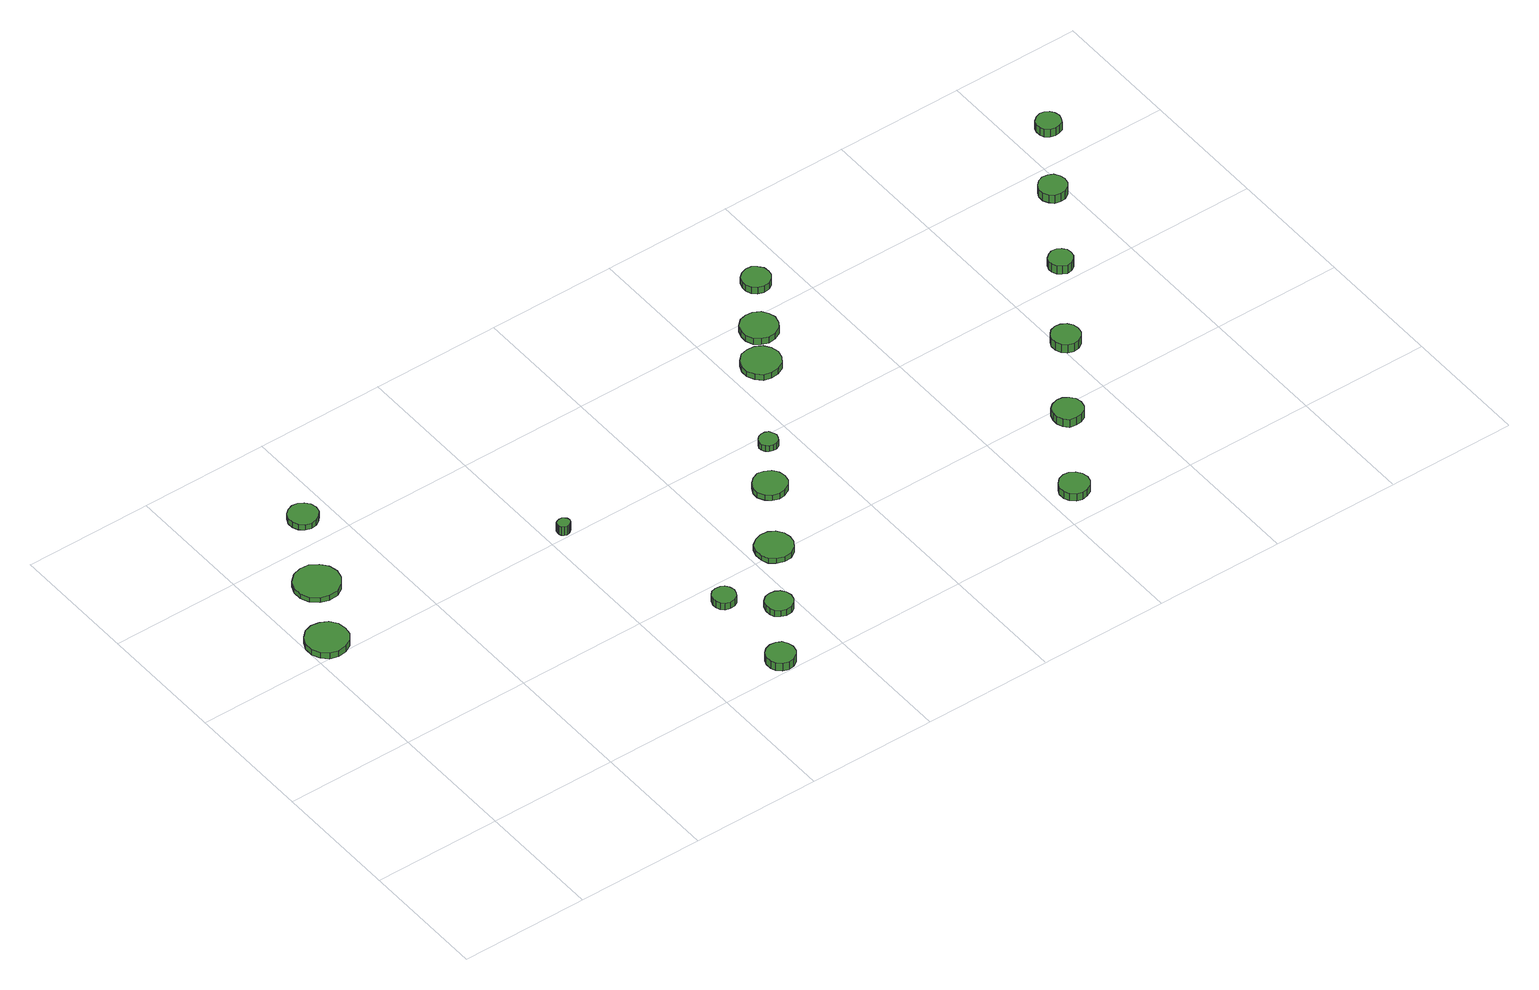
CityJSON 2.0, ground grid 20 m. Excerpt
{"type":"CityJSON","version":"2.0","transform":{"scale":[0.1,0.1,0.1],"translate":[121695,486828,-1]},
"CityObjects":{
"tree1":{"type":"SolitaryVegetationObject","attributes":{"function":"something"},"geometry":[{"type":"MultiSurface","lod":"1","boundaries":[[[0,1,2,3,4,5,6,7,8,9,10,11,12,13,14]],[[15,16,17,18,19,20,21,22,23,24,25,26,27,28,29]],[[0,29,28,1]],[[1,28,27,2]],[[2,27,26,3]],[[3,26,25,4]],[[4,25,24,5]],[[5,24,23,6]],[[6,23,22,7]],[[7,22,21,8]],[[8,21,20,9]],[[9,20,19,10]],[[10,19,18,11]],[[11,18,17,12]],[[12,17,16,13]],[[13,16,15,14]],[[14,15,29,0]]]}]},
"tree2":{"type":"SolitaryVegetationObject","attributes":{"function":"something"},"geometry":[{"type":"MultiSurface","lod":"1","boundaries":[[[30,31,32,33,34,35,36,37,38,39,40,41,42,43,44]],[[45,46,47,48,49,50,51,52,53,54,55,56,57,58,59]],[[30,59,58,31]],[[31,58,57,32]],[[32,57,56,33]],[[33,56,55,34]],[[34,55,54,35]],[[35,54,53,36]],[[36,53,52,37]],[[37,52,51,38]],[[38,51,50,39]],[[39,50,49,40]],[[40,49,48,41]],[[41,48,47,42]],[[42,47,46,43]],[[43,46,45,44]],[[44,45,59,30]]]}]},
"tree3":{"type":"SolitaryVegetationObject","attributes":{"function":"something"},"geometry":[{"type":"MultiSurface","lod":"1","boundaries":[[[60,61,62,63,64,65,66,67,68,69,70,71,72,73,74]],[[75,76,77,78,79,80,81,82,83,84,85,86,87,88,89]],[[60,89,88,61]],[[61,88,87,62]],[[62,87,86,63]],[[63,86,85,64]],[[64,85,84,65]],[[65,84,83,66]],[[66,83,82,67]],[[67,82,81,68]],[[68,81,80,69]],[[69,80,79,70]],[[70,79,78,71]],[[71,78,77,72]],[[72,77,76,73]],[[73,76,75,74]],[[74,75,89,60]]]}]},
"tree4":{"type":"SolitaryVegetationObject","attributes":{"function":"something"},"geometry":[{"type":"MultiSurface","lod":"1","boundaries":[[[90,91,92,93,94,95,96,97,98,99,100,101,102,103,104]],[[105,106,107,108,109,110,111,112,113,114,115,116,117,118,119]],[[90,119,118,91]],[[91,118,117,92]],[[92,117,116,93]],[[93,116,115,94]],[[94,115,114,95]],[[95,114,113,96]],[[96,113,112,97]],[[97,112,111,98]],[[98,111,110,99]],[[99,110,109,100]],[[100,109,108,101]],[[101,108,107,102]],[[102,107,106,103]],[[103,106,105,104]],[[104,105,119,90]]]}]},
"tree5":{"type":"SolitaryVegetationObject","attributes":{"function":"something"},"geometry":[{"type":"MultiSurface","lod":"1","boundaries":[[[120,121,122,123,124,125,126,127,128,129,130,131,132,133,134]],[[135,136,137,138,139,140,141,142,143,144,145,146,147,148,149]],[[120,149,148,121]],[[121,148,147,122]],[[122,147,146,123]],[[123,146,145,124]],[[124,145,144,125]],[[125,144,143,126]],[[126,143,142,127]],[[127,142,141,128]],[[128,141,140,129]],[[129,140,139,130]],[[130,139,138,131]],[[131,138,137,132]],[[132,137,136,133]],[[133,136,135,134]],[[134,135,149,120]]]}]},
"tree6":{"type":"SolitaryVegetationObject","attributes":{"function":"something"},"geometry":[{"type":"MultiSurface","lod":"1","boundaries":[[[150,151,152,153,154,155,156,157,158,159,160,161,162,163,164]],[[165,166,167,168,169,170,171,172,173,174,175,176,177,178,179]],[[150,179,178,151]],[[151,178,177,152]],[[152,177,176,153]],[[153,176,175,154]],[[154,175,174,155]],[[155,174,173,156]],[[156,173,172,157]],[[157,172,171,158]],[[158,171,170,159]],[[159,170,169,160]],[[160,169,168,161]],[[161,168,167,162]],[[162,167,166,163]],[[163,166,165,164]],[[164,165,179,150]]]}]},
"tree7":{"type":"SolitaryVegetationObject","attributes":{"function":"something"},"geometry":[{"type":"MultiSurface","lod":"1","boundaries":[[[180,181,182,183,184,185,186,187,188,189,190,191,192,193,194]],[[195,196,197,198,199,200,201,202,203,204,205,206,207,208,209]],[[180,209,208,181]],[[181,208,207,182]],[[182,207,206,183]],[[183,206,205,184]],[[184,205,204,185]],[[185,204,203,186]],[[186,203,202,187]],[[187,202,201,188]],[[188,201,200,189]],[[189,200,199,190]],[[190,199,198,191]],[[191,198,197,192]],[[192,197,196,193]],[[193,196,195,194]],[[194,195,209,180]]]}]},
"tree8":{"type":"SolitaryVegetationObject","attributes":{"function":"something"},"geometry":[{"type":"MultiSurface","lod":"1","boundaries":[[[210,211,212,213,214,215,216,217,218,219,220,221,222,223,224]],[[225,226,227,228,229,230,231,232,233,234,235,236,237,238,239]],[[210,239,238,211]],[[211,238,237,212]],[[212,237,236,213]],[[213,236,235,214]],[[214,235,234,215]],[[215,234,233,216]],[[216,233,232,217]],[[217,232,231,218]],[[218,231,230,219]],[[219,230,229,220]],[[220,229,228,221]],[[221,228,227,222]],[[222,227,226,223]],[[223,226,225,224]],[[224,225,239,210]]]}]},
"tree9":{"type":"SolitaryVegetationObject","attributes":{"function":"something"},"geometry":[{"type":"MultiSurface","lod":"1","boundaries":[[[240,241,242,243,244,245,246,247,248,249,250,251,252,253,254]],[[255,256,257,258,259,260,261,262,263,264,265,266,267,268,269]],[[240,269,268,241]],[[241,268,267,242]],[[242,267,266,243]],[[243,266,265,244]],[[244,265,264,245]],[[245,264,263,246]],[[246,263,262,247]],[[247,262,261,248]],[[248,261,260,249]],[[249,260,259,250]],[[250,259,258,251]],[[251,258,257,252]],[[252,257,256,253]],[[253,256,255,254]],[[254,255,269,240]]]}]},
"tree10":{"type":"SolitaryVegetationObject","attributes":{"function":"something"},"geometry":[{"type":"MultiSurface","lod":"1","boundaries":[[[270,271,272,273,274,275,276,277,278,279,280,281,282,283,284]],[[285,286,287,288,289,290,291,292,293,294,295,296,297,298,299]],[[270,299,298,271]],[[271,298,297,272]],[[272,297,296,273]],[[273,296,295,274]],[[274,295,294,275]],[[275,294,293,276]],[[276,293,292,277]],[[277,292,291,278]],[[278,291,290,279]],[[279,290,289,280]],[[280,289,288,281]],[[281,288,287,282]],[[282,287,286,283]],[[283,286,285,284]],[[284,285,299,270]]]}]},
"tree11":{"type":"SolitaryVegetationObject","attributes":{"function":"something"},"geometry":[{"type":"MultiSurface","lod":"1","boundaries":[[[300,301,302,303,304,305,306,307,308,309,310,311,312,313,314]],[[315,316,317,318,319,320,321,322,323,324,325,326,327,328,329]],[[300,329,328,301]],[[301,328,327,302]],[[302,327,326,303]],[[303,326,325,304]],[[304,325,324,305]],[[305,324,323,306]],[[306,323,322,307]],[[307,322,321,308]],[[308,321,320,309]],[[309,320,319,310]],[[310,319,318,311]],[[311,318,317,312]],[[312,317,316,313]],[[313,316,315,314]],[[314,315,329,300]]]}]},
"tree12":{"type":"SolitaryVegetationObject","attributes":{"function":"something"},"geometry":[{"type":"MultiSurface","lod":"1","boundaries":[[[330,331,332,333,334,335,336,337,338,339,340,341,342,343,344]],[[345,346,347,348,349,350,351,352,353,354,355,356,357,358,359]],[[330,359,358,331]],[[331,358,357,332]],[[332,357,356,333]],[[333,356,355,334]],[[334,355,354,335]],[[335,354,353,336]],[[336,353,352,337]],[[337,352,351,338]],[[338,351,350,339]],[[339,350,349,340]],[[340,349,348,341]],[[341,348,347,342]],[[342,347,346,343]],[[343,346,345,344]],[[344,345,359,330]]]}]},
"tree13":{"type":"SolitaryVegetationObject","attributes":{"function":"something"},"geometry":[{"type":"MultiSurface","lod":"1","boundaries":[[[360,361,362,363,364,365,366,367,368,369,370,371,372,373,374]],[[375,376,377,378,379,380,381,382,383,384,385,386,387,388,389]],[[360,389,388,361]],[[361,388,387,362]],[[362,387,386,363]],[[363,386,385,364]],[[364,385,384,365]],[[365,384,383,366]],[[366,383,382,367]],[[367,382,381,368]],[[368,381,380,369]],[[369,380,379,370]],[[370,379,378,371]],[[371,378,377,372]],[[372,377,376,373]],[[373,376,375,374]],[[374,375,389,360]]]}]},
"tree14":{"type":"SolitaryVegetationObject","attributes":{"function":"something"},"geometry":[{"type":"MultiSurface","lod":"1","boundaries":[[[390,391,392,393,394,395,396,397,398,399,400,401,402,403,404]],[[405,406,407,408,409,410,411,412,413,414,415,416,417,418,419]],[[390,419,418,391]],[[391,418,417,392]],[[392,417,416,393]],[[393,416,415,394]],[[394,415,414,395]],[[395,414,413,396]],[[396,413,412,397]],[[397,412,411,398]],[[398,411,410,399]],[[399,410,409,400]],[[400,409,408,401]],[[401,408,407,402]],[[402,407,406,403]],[[403,406,405,404]],[[404,405,419,390]]]}]},
"tree15":{"type":"SolitaryVegetationObject","attributes":{"function":"something"},"geometry":[{"type":"MultiSurface","lod":"1","boundaries":[[[420,421,422,423,424,425,426,427,428,429,430,431,432,433,434]],[[435,436,437,438,439,440,441,442,443,444,445,446,447,448,449]],[[420,449,448,421]],[[421,448,447,422]],[[422,447,446,423]],[[423,446,445,424]],[[424,445,444,425]],[[425,444,443,426]],[[426,443,442,427]],[[427,442,441,428]],[[428,441,440,429]],[[429,440,439,430]],[[430,439,438,431]],[[431,438,437,432]],[[432,437,436,433]],[[433,436,435,434]],[[434,435,449,420]]]}]},
"tree16":{"type":"SolitaryVegetationObject","attributes":{"function":"something"},"geometry":[{"type":"MultiSurface","lod":"1","boundaries":[[[450,451,452,453,454,455,456,457,458,459,460,461,462,463,464]],[[465,466,467,468,469,470,471,472,473,474,475,476,477,478,479]],[[450,479,478,451]],[[451,478,477,452]],[[452,477,476,453]],[[453,476,475,454]],[[454,475,474,455]],[[455,474,473,456]],[[456,473,472,457]],[[457,472,471,458]],[[458,471,470,459]],[[459,470,469,460]],[[460,469,468,461]],[[461,468,467,462]],[[462,467,466,463]],[[463,466,465,464]],[[464,465,479,450]]]}]},
"tree17":{"type":"SolitaryVegetationObject","attributes":{"function":"something"},"geometry":[{"type":"MultiSurface","lod":"1","boundaries":[[[480,481,482,483,484,485,486,487,488,489,490,491,492,493,494]],[[495,496,497,498,499,500,501,502,503,504,505,506,507,508,509]],[[480,509,508,481]],[[481,508,507,482]],[[482,507,506,483]],[[483,506,505,484]],[[484,505,504,485]],[[485,504,503,486]],[[486,503,502,487]],[[487,502,501,488]],[[488,501,500,489]],[[489,500,499,490]],[[490,499,498,491]],[[491,498,497,492]],[[492,497,496,493]],[[493,496,495,494]],[[494,495,509,480]]]}]},
"tree18":{"type":"SolitaryVegetationObject","attributes":{"function":"something"},"geometry":[{"type":"MultiSurface","lod":"1","boundaries":[[[510,511,512,513,514,515,516,517,518,519,520,521,522,523,524]],[[525,526,527,528,529,530,531,532,533,534,535,536,537,538,539]],[[510,539,538,511]],[[511,538,537,512]],[[512,537,536,513]],[[513,536,535,514]],[[514,535,534,515]],[[515,534,533,516]],[[516,533,532,517]],[[517,532,531,518]],[[518,531,530,519]],[[519,530,529,520]],[[520,529,528,521]],[[521,528,527,522]],[[522,527,526,523]],[[523,526,525,524]],[[524,525,539,510]]]}]},
"tree19":{"type":"SolitaryVegetationObject","attributes":{"function":"something"},"geometry":[{"type":"MultiSurface","lod":"1","boundaries":[[[540,541,542,543,544,545,546,547,548,549,550,551,552,553,554]],[[555,556,557,558,559,560,561,562,563,564,565,566,567,568,569]],[[540,569,568,541]],[[541,568,567,542]],[[542,567,566,543]],[[543,566,565,544]],[[544,565,564,545]],[[545,564,563,546]],[[546,563,562,547]],[[547,562,561,548]],[[548,561,560,549]],[[549,560,559,550]],[[550,559,558,551]],[[551,558,557,552]],[[552,557,556,553]],[[553,556,555,554]],[[554,555,569,540]]]}]}
},
"vertices":[
[63,427,17],[61,440,17],[53,451,17],[41,457,17],[28,459,17],[15,455,17],[6,446,17],[0,434,17],[0,420,17],[6,408,17],[15,399,17],[28,395,17],[41,397,17],[53,403,17],[61,414,17],[61,414,6],[53,403,6],[41,397,6],[28,395,6],[15,399,6],[6,408,6],[0,420,6],[0,434,6],[6,446,6],[15,455,6],[28,459,6],[41,457,6],[53,451,6],[61,440,6],[63,427,6],
[125,528,15],[122,542,15],[113,553,15],[101,561,15],[86,562,15],[73,558,15],[62,548,15],[56,535,15],[56,521,15],[62,508,15],[73,498,15],[86,494,15],[101,495,15],[113,502,15],[122,514,15],[122,514,6],[113,502,6],[101,495,6],[86,494,6],[73,498,6],[62,508,6],[56,521,6],[56,535,6],[62,548,6],[73,558,6],[86,562,6],[101,561,6],[113,553,6],[122,542,6],[125,528,6],
[179,648,16],[177,657,16],[171,664,16],[163,669,16],[154,670,16],[145,667,16],[138,661,16],[134,652,16],[134,643,16],[138,634,16],[145,628,16],[154,625,16],[163,626,16],[171,631,16],[177,638,16],[177,638,6],[171,631,6],[163,626,6],[154,625,6],[145,628,6],[138,634,6],[134,643,6],[134,652,6],[138,661,6],[145,667,6],[154,670,6],[163,669,6],[171,664,6],[177,657,6],[179,648,6],
[532,22,21],[530,31,21],[525,39,21],[517,43,21],[508,44,21],[499,41,21],[492,35,21],[489,27,21],[489,17,21],[492,9,21],[499,3,21],[508,0,21],[517,1,21],[525,6,21],[530,13,21],[530,13,7],[525,6,7],[517,1,7],[508,0,7],[499,3,7],[492,9,7],[489,17,7],[489,27,7],[492,35,7],[499,41,7],[508,44,7],[517,43,7],[525,39,7],[530,31,7],[532,22,7],
[439,412,22],[438,416,22],[435,419,22],[432,421,22],[428,421,22],[424,420,22],[421,418,22],[420,414,22],[420,410,22],[421,407,22],[424,404,22],[428,403,22],[432,403,22],[435,405,22],[438,408,22],[438,408,6],[435,405,6],[432,403,6],[428,403,6],[424,404,6],[421,407,6],[420,410,6],[420,414,6],[421,418,6],[424,420,6],[428,421,6],[432,421,6],[435,419,6],[438,416,6],[439,412,6],
[538,166,18],[536,173,18],[532,179,18],[526,182,18],[518,183,18],[511,181,18],[506,176,18],[503,169,18],[503,162,18],[506,155,18],[511,150,18],[518,148,18],[526,149,18],[532,152,18],[536,158,18],[536,158,6],[532,152,6],[526,149,6],[518,148,6],[511,150,6],[506,155,6],[503,162,6],[503,169,6],[506,176,6],[511,181,6],[518,183,6],[526,182,6],[532,179,6],[536,173,6],[538,166,6],
[595,111,17],[593,119,17],[588,126,17],[581,130,17],[572,131,17],[564,129,17],[557,123,17],[554,115,17],[554,106,17],[557,99,17],[564,93,17],[572,90,17],[581,91,17],[588,95,17],[593,102,17],[593,102,6],[588,95,6],[581,91,6],[572,90,6],[564,93,6],[557,99,6],[554,106,6],[554,115,6],[557,123,6],[564,129,6],[572,131,6],[581,130,6],[588,126,6],[593,119,6],[595,111,6],
[666,207,15],[664,218,15],[657,228,15],[647,234,15],[635,235,15],[624,231,15],[615,224,15],[611,213,15],[611,201,15],[615,190,15],[624,183,15],[635,179,15],[647,180,15],[657,186,15],[664,196,15],[664,196,6],[657,186,6],[647,180,6],[635,179,6],[624,183,6],[615,190,6],[611,201,6],[611,213,6],[615,224,6],[624,231,6],[635,235,6],[647,234,6],[657,228,6],[664,218,6],[666,207,6],
[734,310,16],[732,320,16],[726,329,16],[716,334,16],[706,336,16],[696,332,16],[688,325,16],[683,315,16],[683,305,16],[688,295,16],[696,288,16],[706,285,16],[716,286,16],[726,291,16],[732,300,16],[732,300,6],[726,291,6],[716,286,6],[706,285,6],[696,288,6],[688,295,6],[683,305,6],[683,315,6],[688,325,6],[696,332,6],[706,336,6],[716,334,6],[726,329,6],[732,320,6],[734,310,6],
[774,382,17],[772,388,17],[769,393,17],[764,396,17],[758,396,17],[752,394,17],[748,390,17],[745,385,17],[745,379,17],[748,374,17],[752,370,17],[758,368,17],[764,368,17],[769,371,17],[772,376,17],[772,376,6],[769,371,6],[764,368,6],[758,368,6],[752,370,6],[748,374,6],[745,379,6],[745,385,6],[748,390,6],[752,394,6],[758,396,6],[764,396,6],[769,393,6],[772,388,6],[774,382,6],
[878,516,16],[875,528,16],[868,538,16],[857,544,16],[845,545,16],[833,542,16],[824,533,16],[819,522,16],[819,510,16],[824,499,16],[833,490,16],[845,487,16],[857,488,16],[868,494,16],[875,504,16],[875,504,6],[868,494,6],[857,488,6],[845,487,6],[833,490,6],[824,499,6],[819,510,6],[819,522,6],[824,533,6],[833,542,6],[845,545,6],[857,544,6],[868,538,6],[875,528,6],[878,516,6],
[1064,54,20],[1062,63,20],[1056,71,20],[1048,76,20],[1039,77,20],[1030,74,20],[1023,67,20],[1019,59,20],[1019,49,20],[1023,41,20],[1030,34,20],[1039,32,20],[1048,33,20],[1056,37,20],[1062,45,20],[1062,45,7],[1056,37,7],[1048,33,7],[1039,32,7],[1030,34,7],[1023,41,7],[1019,49,7],[1019,59,7],[1023,67,7],[1030,74,7],[1039,77,7],[1048,76,7],[1056,71,7],[1062,63,7],[1064,54,7],
[916,574,17],[913,585,17],[907,594,17],[896,600,17],[885,601,17],[874,598,17],[865,590,17],[861,579,17],[861,568,17],[865,557,17],[874,550,17],[885,546,17],[896,547,17],[907,553,17],[913,562,17],[913,562,6],[907,553,6],[896,547,6],[885,546,6],[874,550,6],[865,557,6],[861,568,6],[861,579,6],[865,590,6],[874,598,6],[885,601,6],[896,600,6],[907,594,6],[913,585,6],[916,574,6],
[964,653,18],[963,662,18],[957,669,18],[950,674,18],[941,675,18],[932,672,18],[925,666,18],[922,658,18],[922,649,18],[925,641,18],[932,635,18],[941,632,18],[950,633,18],[957,637,18],[963,645,18],[963,645,6],[957,637,6],[950,633,6],[941,632,6],[932,635,6],[925,641,6],[922,649,6],[922,658,6],[925,666,6],[932,672,6],[941,675,6],[950,674,6],[957,669,6],[963,662,6],[964,653,6],
[1148,180,20],[1146,190,20],[1140,197,20],[1132,202,20],[1123,203,20],[1113,200,20],[1106,194,20],[1103,185,20],[1103,176,20],[1106,167,20],[1113,160,20],[1123,158,20],[1132,159,20],[1140,163,20],[1146,171,20],[1146,171,6],[1140,163,6],[1132,159,6],[1123,158,6],[1113,160,6],[1106,167,6],[1103,176,6],[1103,185,6],[1106,194,6],[1113,200,6],[1123,203,6],[1132,202,6],[1140,197,6],[1146,190,6],[1148,180,6],
[1234,301,21],[1232,310,21],[1227,317,21],[1219,322,21],[1210,323,21],[1201,320,21],[1195,314,21],[1191,306,21],[1191,297,21],[1195,288,21],[1201,282,21],[1210,279,21],[1219,280,21],[1227,285,21],[1232,292,21],[1232,292,6],[1227,285,6],[1219,280,6],[1210,279,6],[1201,282,6],[1195,288,6],[1191,297,6],[1191,306,6],[1195,314,6],[1201,320,6],[1210,323,6],[1219,322,6],[1227,317,6],[1232,310,6],[1234,301,6],
[1319,431,20],[1318,438,20],[1313,444,20],[1307,448,20],[1299,449,20],[1292,446,20],[1286,441,20],[1283,434,20],[1283,427,20],[1286,420,20],[1292,415,20],[1299,412,20],[1307,413,20],[1313,417,20],[1318,423,20],[1318,423,5],[1313,417,5],[1307,413,5],[1299,412,5],[1292,415,5],[1286,420,5],[1283,427,5],[1283,434,5],[1286,441,5],[1292,446,5],[1299,449,5],[1307,448,5],[1313,444,5],[1318,438,5],[1319,431,5],
[1402,555,20],[1400,563,20],[1395,571,20],[1387,575,20],[1379,576,20],[1370,573,20],[1364,567,20],[1360,559,20],[1360,550,20],[1364,542,20],[1370,536,20],[1379,534,20],[1387,534,20],[1395,539,20],[1400,546,20],[1400,546,5],[1395,539,5],[1387,534,5],[1379,534,5],[1370,536,5],[1364,542,5],[1360,550,5],[1360,559,5],[1364,567,5],[1370,573,5],[1379,576,5],[1387,575,5],[1395,571,5],[1400,563,5],[1402,555,5],
[1473,662,20],[1471,670,20],[1467,676,20],[1460,680,20],[1453,681,20],[1445,678,20],[1439,673,20],[1436,666,20],[1436,658,20],[1439,651,20],[1445,646,20],[1453,644,20],[1460,645,20],[1467,648,20],[1471,655,20],[1471,655,6],[1467,648,6],[1460,645,6],[1453,644,6],[1445,646,6],[1439,651,6],[1436,658,6],[1436,666,6],[1439,673,6],[1445,678,6],[1453,681,6],[1460,680,6],[1467,676,6],[1471,670,6],[1473,662,6]
]}
